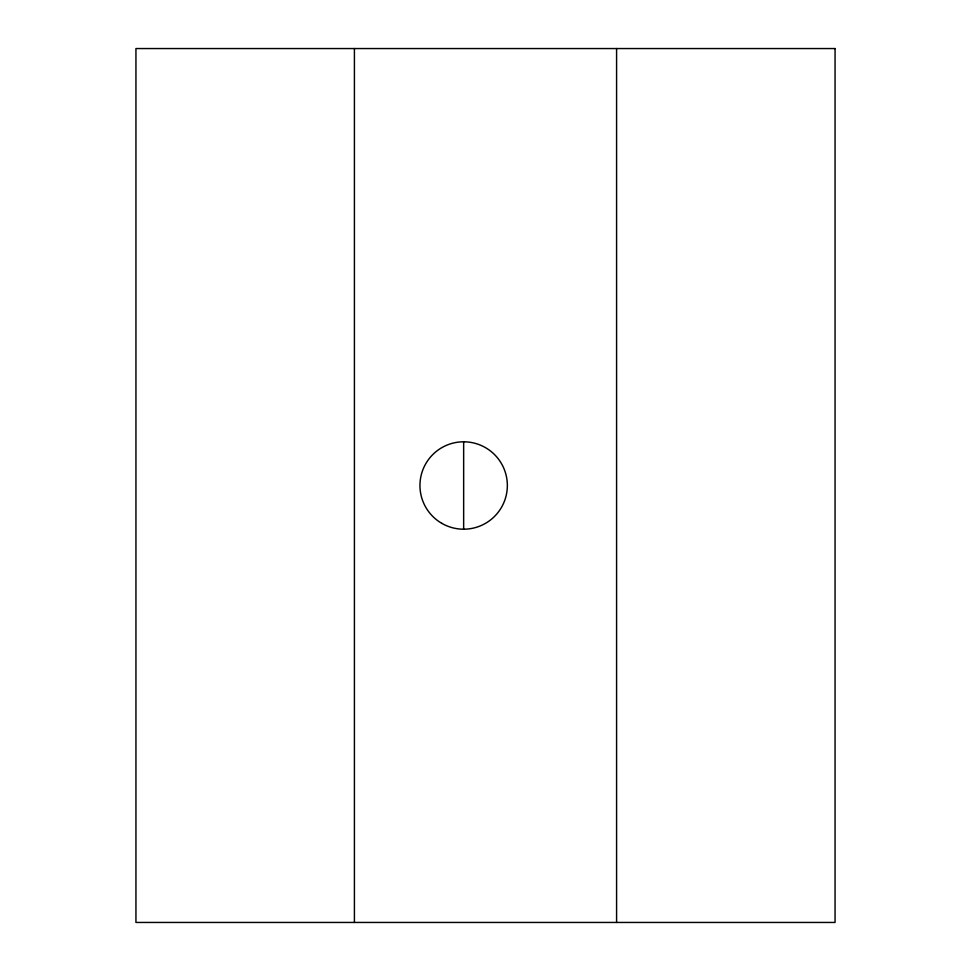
<?xml version="1.0" encoding="UTF-8"?>
<svg xmlns="http://www.w3.org/2000/svg" width="971" height="971" viewBox="0 0 971 971"><rect width="100%" height="100%" fill="white"/><g stroke="black" fill="none" stroke-linecap="round" stroke-linejoin="round"><path stroke-width="1.46" d="M616.585 48.55L616.585 922.45M463.653 441.805L463.653 529.195M354.415 48.55L354.415 922.45M835.06 48.55L135.94 48.55L135.94 922.45L835.06 922.45L835.06 48.55M441.805 523.345A43.695 43.695 0 0 0 507.348 485.5A43.695 43.695 0 0 0 441.805 447.655A43.695 43.695 0 0 0 441.805 523.345"/></g></svg>
